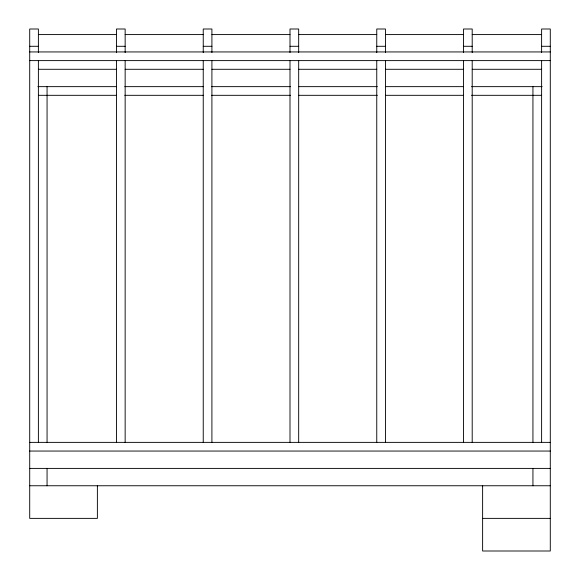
<?xml version="1.0" encoding="UTF-8"?>
<svg xmlns="http://www.w3.org/2000/svg" width="580" height="580" viewBox="0 0 580 580"><rect width="100%" height="100%" fill="white"/><g stroke="black" fill="none" stroke-linecap="round" stroke-linejoin="round"><path stroke-width="0.87" d="M38.389 34.583L116.471 34.583M125.15 34.583L203.239 34.583M211.91 34.583L290 34.583M298.678 34.583L376.761 34.583M385.439 34.583L463.529 34.583M472.2 34.583L541.611 34.583M29.71 46.291L38.389 46.291M116.471 46.291L125.15 46.291M203.239 46.291L211.91 46.291M290 46.291L298.678 46.291M376.761 46.291L385.439 46.291M463.529 46.291L472.2 46.291M541.611 46.291L550.289 46.291M29.71 51.939L550.289 51.939M29.71 60.61L550.289 60.61M38.389 69.288L116.471 69.288M125.15 69.288L203.239 69.288M211.91 69.288L290 69.288M298.678 69.288L376.761 69.288M385.439 69.288L463.529 69.288M472.2 69.288L541.611 69.288M37.859 86.645L116.624 86.645M124.772 86.645L203.536 86.645M211.686 86.645L290.45 86.645M298.599 86.645L377.37 86.645M385.439 86.645L463.529 86.645M471.525 86.645L542.14 86.645M38.389 95.316L116.624 95.316M124.772 95.316L203.536 95.316M211.686 95.316L290.45 95.316M298.599 95.316L377.37 95.316M385.519 95.316L463.376 95.316M471.525 95.316L541.611 95.316M29.71 442.373L550.289 442.373M29.71 451.051L550.289 451.051M29.71 468.401L550.289 468.401M29.71 485.757L550.289 485.757M482.618 518.375L550.289 518.375M541.611 52.599L541.611 29L550.289 29L550.289 551L482.618 551L482.618 485.757M541.611 60.523L541.611 442.373M532.94 86.645L532.94 442.373M532.94 468.401L532.94 485.757M472.2 52.599L472.2 29L463.529 29L463.529 52.599M472.2 60.523L472.2 442.373M463.529 60.523L463.529 442.373M385.439 52.599L385.439 29L376.761 29L376.761 52.599M385.439 60.523L385.439 442.373M376.761 60.523L376.761 442.373M298.678 52.599L298.678 29L290 29L290 52.599M298.678 60.523L298.678 442.373M290 60.523L290 442.373M211.91 52.599L211.91 29L203.239 29L203.239 52.599M211.91 60.523L211.91 442.373M203.239 60.523L203.239 442.373M125.15 52.599L125.15 29L116.471 29L116.471 52.599M125.15 60.523L125.15 442.373M116.471 60.523L116.471 442.373M97.382 485.757L97.382 518.375L29.71 518.375L29.71 29L38.389 29L38.389 52.599M47.06 86.645L47.06 442.373M47.06 468.401L47.06 485.757M38.389 60.523L38.389 442.373"/></g></svg>
